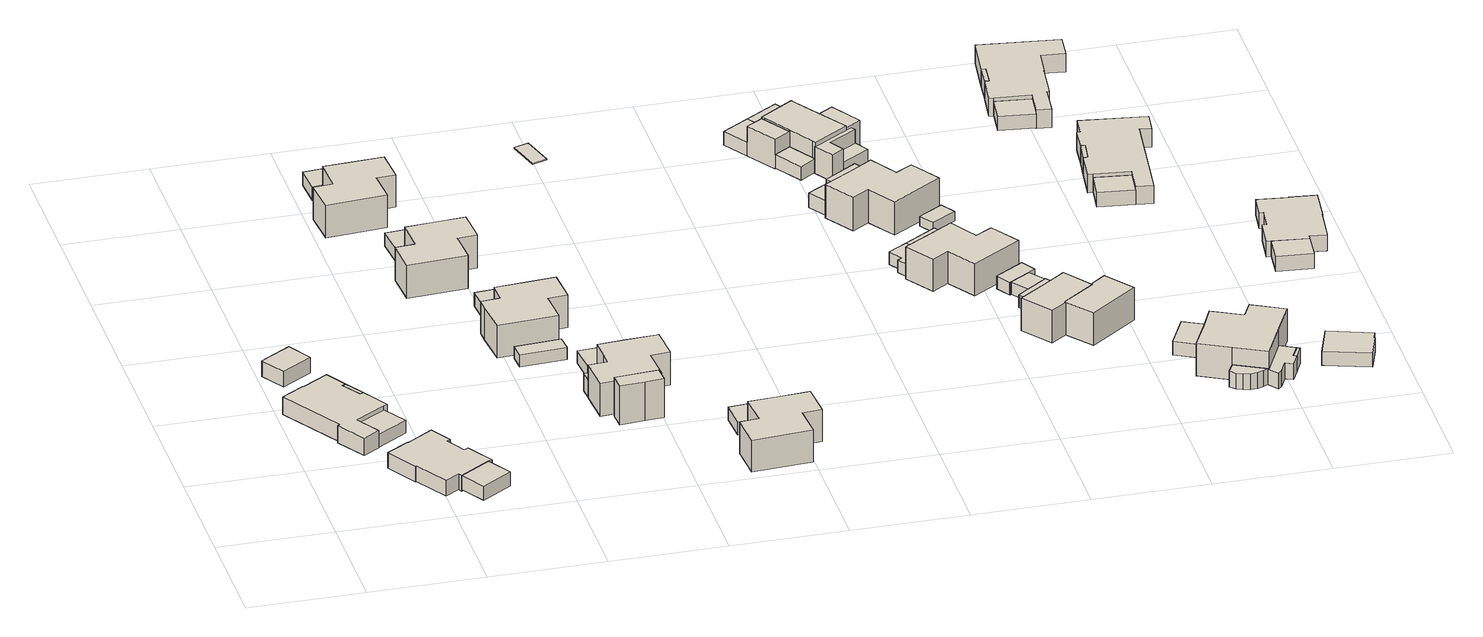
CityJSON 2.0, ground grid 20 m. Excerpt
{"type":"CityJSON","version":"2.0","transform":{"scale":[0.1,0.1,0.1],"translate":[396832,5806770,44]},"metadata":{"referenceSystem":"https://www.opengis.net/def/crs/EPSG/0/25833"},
"CityObjects":{
"building1":{"type":"Building","attributes":{"Gemeindeschluessel":"11000008","BezugspunktDach":"2200","function":"31001_1010","measuredHeight":3.15,"storeysAboveGround":1},"address":[{"country":"Germany","locality":"Berlin","thoroughfareNumber":"114","thoroughfareName":"Rhodeländerweg"}],"geometry":[{"type":"Solid","lod":"1","boundaries":[[[[0,1,2,3,4,5,6,7,8,9,10,11,12,13,14]],[[15,16,17,18,19,20,21,22,23,24,25,26,27,28,29]],[[15,29,14,13]],[[16,15,13,12]],[[17,16,12,11]],[[18,17,11,10]],[[19,18,10,9]],[[20,19,9,8]],[[21,20,8,7]],[[22,21,7,6]],[[23,22,6,5]],[[24,23,5,4]],[[25,24,4,3]],[[26,25,3,2]],[[27,26,2,1]],[[28,27,1,0]],[[29,28,0,14]]]]}]},
"building2":{"type":"Building","attributes":{"Gemeindeschluessel":"11000008","BezugspunktDach":"2200","function":"31001_2463","measuredHeight":2.9,"storeysAboveGround":1},"address":[{"country":"Germany","locality":"Berlin","thoroughfareNumber":"112 (1)","thoroughfareName":"Rhodeländerweg"}],"geometry":[{"type":"Solid","lod":"1","boundaries":[[[[30,31,32,33]],[[34,35,36,37]],[[34,37,33,32]],[[35,34,32,31]],[[36,35,31,30]],[[37,36,30,33]]]]}]},
"building3":{"type":"Building","attributes":{"Gemeindeschluessel":"11000008","BezugspunktDach":"2200","function":"31001_2463","measuredHeight":2.38,"storeysAboveGround":1},"address":[{"country":"Germany","locality":"Berlin","thoroughfareNumber":"114 (1)","thoroughfareName":"Rhodeländerweg"}],"geometry":[{"type":"Solid","lod":"1","boundaries":[[[[38,39,40,41]],[[42,43,44,45]],[[42,45,41,40]],[[43,42,40,39]],[[44,43,39,38]],[[45,44,38,41]]]]}]},
"building4":{"type":"Building","attributes":{"Gemeindeschluessel":"11000008","BezugspunktDach":"2200","function":"51009_1610","measuredHeight":3.04,"storeysAboveGround":0},"address":[{"country":"Germany","locality":"Berlin"}],"geometry":[{"type":"Solid","lod":"1","boundaries":[[[[8,7,10,9]],[[46,47,48,49]],[[46,49,9,10]],[[47,46,10,7]],[[48,47,7,8]],[[49,48,8,9]]]]}]},
"building5":{"type":"Building","attributes":{"Gemeindeschluessel":"11000008","BezugspunktDach":"2200","function":"31001_1010","measuredHeight":2.93,"storeysAboveGround":1},"address":[{"country":"Germany","locality":"Berlin","thoroughfareNumber":"116","thoroughfareName":"Rhodeländerweg"}],"geometry":[{"type":"Solid","lod":"1","boundaries":[[[[50,51,52,53,54,55,56,57,58,59,60,61,62,63,64]],[[65,66,67,68,69,70,71,72,73,74,75,76,77,78,79]],[[65,79,64,63]],[[66,65,63,62]],[[67,66,62,61]],[[68,67,61,60]],[[69,68,60,59]],[[70,69,59,58]],[[71,70,58,57]],[[72,71,57,56]],[[73,72,56,55]],[[74,73,55,54]],[[75,74,54,53]],[[76,75,53,52]],[[77,76,52,51]],[[78,77,51,50]],[[79,78,50,64]]]]}]},
"building6":{"type":"Building","attributes":{"Gemeindeschluessel":"11000008","BezugspunktDach":"2200","function":"31001_2463","measuredHeight":2.62,"storeysAboveGround":1},"address":[{"country":"Germany","locality":"Berlin","thoroughfareNumber":"116 (1)","thoroughfareName":"Rhodeländerweg"}],"geometry":[{"type":"Solid","lod":"1","boundaries":[[[[80,81,55,54]],[[82,83,84,85]],[[82,85,54,55]],[[83,82,55,81]],[[84,83,81,80]],[[85,84,80,54]]]]}]},
"building7":{"type":"Building","attributes":{"Gemeindeschluessel":"11000008","BezugspunktDach":"2200","function":"31001_1010","measuredHeight":5.96,"storeysAboveGround":2},"address":[{"country":"Germany","locality":"Berlin","thoroughfareNumber":"109","thoroughfareName":"Rhodeländerweg"}],"geometry":[{"type":"Solid","lod":"1","boundaries":[[[[86,87,88,89,90,91,92,93,94]],[[95,96,97,98,99,100,101,102,103]],[[95,103,94,93]],[[96,95,93,92]],[[97,96,92,91]],[[98,97,91,90]],[[99,98,90,89]],[[100,99,89,88]],[[101,100,88,87]],[[102,101,87,86]],[[103,102,86,94]]]]}]},
"building8":{"type":"Building","attributes":{"Gemeindeschluessel":"11000008","BezugspunktDach":"2200","function":"31001_2463","measuredHeight":2.48,"storeysAboveGround":1},"address":[{"country":"Germany","locality":"Berlin","thoroughfareNumber":"109 (1)","thoroughfareName":"Rhodeländerweg"}],"geometry":[{"type":"Solid","lod":"1","boundaries":[[[[104,105,106,107,108,109]],[[110,97,96,111,112,113]],[[110,113,109,108]],[[97,110,108,107]],[[96,97,107,106]],[[111,96,106,105]],[[112,111,105,104]],[[113,112,104,109]]]]}]},
"building9":{"type":"Building","attributes":{"Gemeindeschluessel":"11000008","BezugspunktDach":"2200","function":"31001_1010","measuredHeight":6.13,"storeysAboveGround":2},"address":[{"country":"Germany","locality":"Berlin","thoroughfareNumber":"111","thoroughfareName":"Rhodeländerweg"}],"geometry":[{"type":"Solid","lod":"1","boundaries":[[[[114,115,116,117,118,119,120,121,122]],[[123,124,125,126,127,128,129,130,131]],[[123,131,122,121]],[[124,123,121,120]],[[125,124,120,119]],[[126,125,119,118]],[[127,126,118,117]],[[128,127,117,116]],[[129,128,116,115]],[[130,129,115,114]],[[131,130,114,122]]]]}]},
"building10":{"type":"Building","attributes":{"Gemeindeschluessel":"11000008","BezugspunktDach":"2200","function":"31001_2463","measuredHeight":2.21,"storeysAboveGround":1},"address":[{"country":"Germany","locality":"Berlin","thoroughfareNumber":"113 (2)","thoroughfareName":"Rhodeländerweg"}],"geometry":[{"type":"Solid","lod":"1","boundaries":[[[[132,133,134,135]],[[136,137,138,139]],[[136,139,135,134]],[[137,136,134,133]],[[138,137,133,132]],[[139,138,132,135]]]]}]},
"building11":{"type":"Building","attributes":{"Gemeindeschluessel":"11000008","BezugspunktDach":"2200","function":"31001_2463","measuredHeight":2.44,"storeysAboveGround":1},"address":[{"country":"Germany","locality":"Berlin","thoroughfareNumber":"111 (1)","thoroughfareName":"Rhodeländerweg"}],"geometry":[{"type":"Solid","lod":"1","boundaries":[[[[140,141,142,143,144,145]],[[146,147,148,149,150,151]],[[146,151,145,144]],[[147,146,144,143]],[[148,147,143,142]],[[149,148,142,141]],[[150,149,141,140]],[[151,150,140,145]]]]}]},
"building12":{"type":"Building","attributes":{"Gemeindeschluessel":"11000008","BezugspunktDach":"2200","function":"31001_1010","measuredHeight":5.98,"storeysAboveGround":2},"address":[{"country":"Germany","locality":"Berlin","thoroughfareNumber":"113","thoroughfareName":"Rhodeländerweg"}],"geometry":[{"type":"Solid","lod":"1","boundaries":[[[[152,153,154,155,156,157,158,159,160,161]],[[162,163,164,165,166,167,168,169,170,171]],[[162,171,161,160]],[[163,162,160,159]],[[164,163,159,158]],[[165,164,158,157]],[[166,165,157,156]],[[167,166,156,155]],[[168,167,155,154]],[[169,168,154,153]],[[170,169,153,152]],[[171,170,152,161]]]]}]},
"building13":{"type":"Building","attributes":{"Gemeindeschluessel":"11000008","BezugspunktDach":"2200","function":"31001_2463","measuredHeight":2.54,"storeysAboveGround":1},"address":[{"country":"Germany","locality":"Berlin","thoroughfareNumber":"113 (1)","thoroughfareName":"Rhodeländerweg"}],"geometry":[{"type":"Solid","lod":"1","boundaries":[[[[172,173,174,175,176,177]],[[178,164,163,179,180,181]],[[178,181,177,176]],[[164,178,176,175]],[[163,164,175,174]],[[179,163,174,173]],[[180,179,173,172]],[[181,180,172,177]]]]}]},
"building14":{"type":"Building","attributes":{"Gemeindeschluessel":"11000008","BezugspunktDach":"2200","function":"31001_2463","measuredHeight":7.18,"storeysAboveGround":1},"address":[{"country":"Germany","locality":"Berlin","thoroughfareNumber":"115 (2)","thoroughfareName":"Rhodeländerweg"}],"geometry":[{"type":"Solid","lod":"1","boundaries":[[[[182,183,184,185,186]],[[187,188,189,190,191]],[[187,191,186,185]],[[188,187,185,184]],[[189,188,184,183]],[[190,189,183,182]],[[191,190,182,186]]]]}]},
"building15":{"type":"Building","attributes":{"Gemeindeschluessel":"11000008","BezugspunktDach":"2200","function":"31001_2463","measuredHeight":2.33,"storeysAboveGround":1},"address":[{"country":"Germany","locality":"Berlin","thoroughfareNumber":"115 (1)","thoroughfareName":"Rhodeländerweg"}],"geometry":[{"type":"Solid","lod":"1","boundaries":[[[[192,193,194,195,196,197]],[[198,199,200,201,202,203]],[[198,203,197,196]],[[199,198,196,195]],[[200,199,195,194]],[[201,200,194,193]],[[202,201,193,192]],[[203,202,192,197]]]]}]},
"building16":{"type":"Building","attributes":{"Gemeindeschluessel":"11000008","function":"31001_1010"},"address":[{"country":"Germany","locality":"Berlin","thoroughfareNumber":"115","thoroughfareName":"Rhodeländerweg"}],"children":["building16-1","building16-2","building16-3"]},
"building16-1":{"type":"BuildingPart","attributes":{"BezugspunktDach":"2200","measuredHeight":6.07,"storeysAboveGround":2},"parents":["building16"],"geometry":[{"type":"MultiSurface","lod":"1","boundaries":[[[204,205,206,207,208,209,210,211,212,213,214]],[[215,216,217,218,219,220,221,222,223,224,225]],[[215,225,226,227,228,229,230,214,213]],[[216,215,227,231,232,228,213,212]],[[217,216,212,211]],[[218,217,211,210]],[[233,234,210,209]],[[219,218,235,236]],[[220,219,209,208]],[[221,220,208,207]],[[222,221,207,206]],[[223,222,206,205]],[[224,223,205,204]],[[225,224,204,214]],[[230,229,228,227,226]],[[228,232,231,227]],[[236,235,234,233]]]}]},
"building16-2":{"type":"BuildingPart","attributes":{"BezugspunktDach":"2200","measuredHeight":3.36,"storeysAboveGround":2},"parents":["building16"],"geometry":[{"type":"Solid","lod":"1","boundaries":[[[[234,233,237,238,239]],[[240,241,236,235,242]],[[240,242,239,238]],[[241,240,238,237]],[[236,241,237,233]],[[242,235,234,239]],[[235,236,233,234]]]]}]},
"building16-3":{"type":"BuildingPart","attributes":{"BezugspunktDach":"2200","measuredHeight":3.23,"storeysAboveGround":2},"parents":["building16"],"geometry":[{"type":"MultiSurface","lod":"1","boundaries":[[[229,228,232,243]],[[231,227,226,244]],[[231,244,243,232]],[[244,226,229,243]],[[231,245,232,228,227]],[[226,227,228,229]]]}]},
"building17":{"type":"Building","attributes":{"Gemeindeschluessel":"11000008","BezugspunktDach":"2200","function":"31001_2463","measuredHeight":2.41,"storeysAboveGround":1},"address":[{"country":"Germany","locality":"Berlin","thoroughfareNumber":"117 (1)","thoroughfareName":"Rhodeländerweg"}],"geometry":[{"type":"Solid","lod":"1","boundaries":[[[[246,247,248,249,250,251]],[[252,253,254,255,256,257]],[[252,257,251,250]],[[253,252,250,249]],[[254,253,249,248]],[[255,254,248,247]],[[256,255,247,246]],[[257,256,246,251]]]]}]},
"building18":{"type":"Building","attributes":{"Gemeindeschluessel":"11000008","function":"31001_1010"},"address":[{"country":"Germany","locality":"Berlin","thoroughfareNumber":"117","thoroughfareName":"Rhodeländerweg"}],"children":["building18-1","building18-2"]},
"building18-1":{"type":"BuildingPart","attributes":{"BezugspunktDach":"2200","measuredHeight":5.91,"storeysAboveGround":2},"parents":["building18"],"geometry":[{"type":"MultiSurface","lod":"1","boundaries":[[[258,259,260,261,262,263,264,265,266,267]],[[268,255,254,269,270,271,272,273,274,275]],[[268,275,267,266]],[[255,268,266,265]],[[254,255,265,264]],[[276,248,264,263]],[[270,269,263,262]],[[271,270,262,261]],[[272,271,261,260]],[[273,272,260,259]],[[274,273,259,258]],[[275,274,258,267]],[[269,254,248,276]]]}]},
"building18-2":{"type":"BuildingPart","attributes":{"BezugspunktDach":"2200","measuredHeight":2.43,"storeysAboveGround":2},"parents":["building18"],"geometry":[{"type":"Solid","lod":"1","boundaries":[[[[248,276,277,249]],[[278,269,254,253]],[[278,253,249,277]],[[269,278,277,276]],[[253,254,248,249]],[[254,269,276,248]]]]}]},
"building19":{"type":"Building","attributes":{"Gemeindeschluessel":"11000008","BezugspunktDach":"2200","function":"31001_2723","measuredHeight":0.19,"storeysAboveGround":1},"address":[{"country":"Germany","locality":"Berlin","thoroughfareNumber":"109 (2)","thoroughfareName":"Rhodeländerweg"}],"geometry":[{"type":"Solid","lod":"1","boundaries":[[[[279,280,281,282]],[[283,284,285,286]],[[283,286,282,281]],[[284,283,281,280]],[[285,284,280,279]],[[286,285,279,282]]]]}]},
"building20":{"type":"Building","attributes":{"Gemeindeschluessel":"11000008","function":"31001_1010"},"address":[{"country":"Germany","locality":"Berlin","thoroughfareNumber":"88","thoroughfareName":"Putenweg"}],"children":["building20-1","building20-2","building20-3","building20-4","building20-5","building20-6"]},
"building20-1":{"type":"BuildingPart","attributes":{"BezugspunktDach":"2200","measuredHeight":6.01,"storeysAboveGround":2},"parents":["building20"],"geometry":[{"type":"MultiSurface","lod":"1","boundaries":[[[287,288,289,290,291,292,293,294,295,296]],[[297,298,299,300,301,302,303,304,305,306]],[[297,306,307,308,309,296,295]],[[298,297,295,294]],[[299,310,311,312,298,294,293]],[[313,314,293,292]],[[301,300,292,291]],[[302,301,291,290]],[[315,316,317,318,303,302,290,289]],[[319,315,318,320,304,303,289,288]],[[321,322,323,288,287]],[[324,321,305,287,296]],[[309,308,307,306]],[[312,311,310,299]],[[300,299,314,313]],[[318,317,316,315]],[[320,318,315,319]],[[305,304,323,322,321]],[[306,305,321,324]]]}]},
"building20-2":{"type":"BuildingPart","attributes":{"BezugspunktDach":"2200","measuredHeight":5.53,"storeysAboveGround":2},"parents":["building20"],"geometry":[{"type":"MultiSurface","lod":"1","boundaries":[[[325,326,327,314]],[[328,329,301,299]],[[330,310,299,314,327]],[[329,328,327,326]],[[301,329,326,325]],[[299,300,299,314]],[[328,299,310,330]],[[314,299,300,313]],[[301,325,313,300]]]}]},
"building20-3":{"type":"BuildingPart","attributes":{"BezugspunktDach":"2200","measuredHeight":5.53,"storeysAboveGround":2},"parents":["building20"],"geometry":[{"type":"MultiSurface","lod":"1","boundaries":[[[331,322,324,332]],[[306,304,333,334]],[[306,334,306,309,335,332,324]],[[336,319,322,331]],[[333,304,320,337]],[[334,333,331,332]],[[335,309,306,334]],[[305,321,322,304]],[[306,324,321,305]],[[337,320,319,336]]]}]},
"building20-4":{"type":"BuildingPart","attributes":{"BezugspunktDach":"2200","measuredHeight":2.58,"storeysAboveGround":2},"parents":["building20"],"geometry":[{"type":"MultiSurface","lod":"1","boundaries":[[[338,339,316,319,336]],[[320,317,340,341,337]],[[340,317,316,339]],[[341,340,339,338]],[[337,341,338,336]],[[320,337,342,336,319]],[[318,315,316,317]],[[320,319,315,318]]]}]},
"building20-5":{"type":"BuildingPart","attributes":{"BezugspunktDach":"2200","measuredHeight":2.77,"storeysAboveGround":2},"parents":["building20"],"geometry":[{"type":"Solid","lod":"1","boundaries":[[[[310,330,343,311]],[[344,328,299,312]],[[344,312,311,343]],[[328,344,343,330]],[[299,310,299,312]],[[299,328,330,310]],[[312,299,310,311]]]]}]},
"building20-6":{"type":"BuildingPart","attributes":{"BezugspunktDach":"2200","measuredHeight":2.47,"storeysAboveGround":2},"parents":["building20"],"geometry":[{"type":"MultiSurface","lod":"1","boundaries":[[[335,308,345,346]],[[347,307,334,348]],[[347,348,346,345]],[[307,347,345,308]],[[348,334,335,346]],[[307,308,309,306]],[[306,309,335,334]]]}]},
"building21":{"type":"Building","attributes":{"Gemeindeschluessel":"11000008","BezugspunktDach":"2200","function":"31001_2463","measuredHeight":2.49,"storeysAboveGround":1},"address":[{"country":"Germany","locality":"Berlin","thoroughfareNumber":"88 (1)","thoroughfareName":"Putenweg"}],"geometry":[{"type":"Solid","lod":"1","boundaries":[[[[308,349,350,351,352,345]],[[353,354,355,297,307,347]],[[353,347,345,352]],[[354,353,352,351]],[[355,354,351,350]],[[297,355,350,349]],[[307,297,349,308]],[[347,307,308,345]]]]}]},
"building22":{"type":"Building","attributes":{"Gemeindeschluessel":"11000008","function":"31001_1010"},"address":[{"country":"Germany","locality":"Berlin","thoroughfareNumber":"90","thoroughfareName":"Putenweg"}],"children":["building22-1","building22-2"]},
"building22-1":{"type":"BuildingPart","attributes":{"BezugspunktDach":"2200","measuredHeight":6.16,"storeysAboveGround":2},"parents":["building22"],"geometry":[{"type":"MultiSurface","lod":"1","boundaries":[[[356,357,358,359,360,361,362,363,364,365,366]],[[367,368,369,370,371,372,373,374,375,376,377]],[[367,377,366,365]],[[368,367,378,365,364],[379,380,381,378]],[[369,368,364,363]],[[370,369,363,362]],[[371,370,362,361]],[[372,371,361,360]],[[373,372,360,359]],[[374,373,359,358]],[[375,374,358,357]],[[376,375,357,356]],[[377,376,356,366]],[[381,380,379,378]]]}]},
"building22-2":{"type":"BuildingPart","attributes":{"BezugspunktDach":"2200","measuredHeight":2.7,"storeysAboveGround":2},"parents":["building22"],"geometry":[{"type":"MultiSurface","lod":"1","boundaries":[[[378,381,382,383]],[[384,380,379,385]],[[384,385,383,382]],[[380,384,382,381]],[[385,379,378,383]],[[379,380,386,381,378]]]}]},
"building23":{"type":"Building","attributes":{"Gemeindeschluessel":"11000008","BezugspunktDach":"2200","function":"31001_2463","measuredHeight":2.73,"storeysAboveGround":1},"address":[{"country":"Germany","locality":"Berlin","thoroughfareNumber":"90 (1)","thoroughfareName":"Putenweg"}],"geometry":[{"type":"Solid","lod":"1","boundaries":[[[[382,381,387,388,389,390,391]],[[392,393,394,395,380,384,396]],[[392,396,391,390]],[[393,392,390,389]],[[394,393,389,388]],[[395,394,388,387]],[[380,395,387,381]],[[384,380,381,382]],[[396,384,382,391]]]]}]},
"building24":{"type":"Building","attributes":{"Gemeindeschluessel":"11000008","BezugspunktDach":"2200","function":"31001_2463","measuredHeight":2.34,"storeysAboveGround":1},"address":[{"country":"Germany","locality":"Berlin","thoroughfareNumber":"92 (1)","thoroughfareName":"Putenweg"}],"geometry":[{"type":"Solid","lod":"1","boundaries":[[[[397,398,399,400,401]],[[402,403,404,405,406]],[[402,406,401,400]],[[403,402,400,399]],[[404,403,399,398]],[[405,404,398,397]],[[406,405,397,401]]]]}]},
"building25":{"type":"Building","attributes":{"Gemeindeschluessel":"11000008","function":"31001_1010"},"address":[{"country":"Germany","locality":"Berlin","thoroughfareNumber":"92","thoroughfareName":"Putenweg"}],"children":["building25-1","building25-2","building25-3"]},
"building25-1":{"type":"BuildingPart","attributes":{"BezugspunktDach":"2200","measuredHeight":5.93,"storeysAboveGround":2},"parents":["building25"],"geometry":[{"type":"MultiSurface","lod":"1","boundaries":[[[407,408,409,410,411,412,413,414,415,416,417,418]],[[419,405,404,420,421,422,423,424,425,426,427,428]],[[419,428,418,417]],[[429,397,430,417,416]],[[404,405,416,415]],[[420,404,415,414]],[[421,420,431,432,433,434,435,414,413]],[[436,437,434,433,438,422,421,413,412]],[[423,422,412,411]],[[424,423,411,410]],[[425,424,410,409]],[[426,425,409,408]],[[427,426,408,407]],[[428,427,407,418]],[[405,419,430,397,429]],[[435,434,433,432,431]],[[438,433,434,437,436]]]}]},
"building25-2":{"type":"BuildingPart","attributes":{"BezugspunktDach":"2200","measuredHeight":2.3,"storeysAboveGround":2},"parents":["building25"],"geometry":[{"type":"MultiSurface","lod":"1","boundaries":[[[439,440,430,397,401,441]],[[406,405,419,442,443,444]],[[406,444,441,401]],[[405,406,401,397]],[[442,419,430,440]],[[443,442,440,439]],[[444,443,439,441]],[[419,405,397,430,445]]]}]},
"building25-3":{"type":"BuildingPart","attributes":{"BezugspunktDach":"2200","measuredHeight":2.75,"storeysAboveGround":2},"parents":["building25"],"geometry":[{"type":"MultiSurface","lod":"1","boundaries":[[[434,437,446,435]],[[447,438,433,432]],[[447,432,435,446]],[[438,447,446,437]],[[438,448,437,434,433]],[[432,433,434,435]]]}]},
"building26":{"type":"Building","attributes":{"Gemeindeschluessel":"11000008","BezugspunktDach":"2200","function":"51009_1610","measuredHeight":4.98,"storeysAboveGround":0},"address":[{"country":"Germany","locality":"Berlin"}],"geometry":[{"type":"Solid","lod":"1","boundaries":[[[[449,450,451,452,453,454,455]],[[456,457,458,459,460,461,462]],[[456,462,455,454]],[[457,456,454,453]],[[458,457,453,452]],[[459,458,452,451]],[[460,459,451,450]],[[461,460,450,449]],[[462,461,449,455]]]]}]},
"building27":{"type":"Building","attributes":{"Gemeindeschluessel":"11000008","BezugspunktDach":"2200","function":"31001_2463","measuredHeight":2.43,"storeysAboveGround":1},"address":[{"country":"Germany","locality":"Berlin","thoroughfareNumber":"88 (2)","thoroughfareName":"Putenweg"}],"geometry":[{"type":"Solid","lod":"1","boundaries":[[[[463,464,465,466]],[[458,467,460,459]],[[458,459,466,465]],[[467,458,465,464]],[[460,467,464,463]],[[459,460,463,466]]]]}]},
"building28":{"type":"Building","attributes":{"Gemeindeschluessel":"11000008","BezugspunktDach":"2200","function":"31001_1010","measuredHeight":6,"storeysAboveGround":2},"address":[{"country":"Germany","locality":"Berlin","thoroughfareNumber":"94","thoroughfareName":"Putenweg"}],"geometry":[{"type":"Solid","lod":"1","boundaries":[[[[468,469,470,471,472,473,474,475]],[[476,477,478,479,480,481,482,483]],[[476,483,475,474]],[[477,476,474,473]],[[478,477,473,472]],[[479,478,472,471]],[[480,479,471,470]],[[481,480,470,469]],[[482,481,469,468]],[[483,482,468,475]]]]}]},
"building29":{"type":"Building","attributes":{"Gemeindeschluessel":"11000008","BezugspunktDach":"2200","function":"51009_1611","measuredHeight":1.77,"storeysAboveGround":0},"address":[{"country":"Germany","locality":"Berlin"}],"geometry":[{"type":"Solid","lod":"1","boundaries":[[[[484,485,486,487]],[[488,489,490,491]],[[488,491,487,486]],[[489,488,486,485]],[[490,489,485,484]],[[491,490,484,487]]]]}]},
"building30":{"type":"Building","attributes":{"Gemeindeschluessel":"11000008","BezugspunktDach":"2200","function":"31001_2463","measuredHeight":2.43,"storeysAboveGround":1},"address":[{"country":"Germany","locality":"Berlin","thoroughfareNumber":"92 (2)","thoroughfareName":"Putenweg"}],"geometry":[{"type":"Solid","lod":"1","boundaries":[[[[492,493,494,495,496,497]],[[498,499,500,501,502,503]],[[498,503,497,496]],[[499,498,496,495]],[[500,499,495,494]],[[501,500,494,493]],[[502,501,493,492]],[[503,502,492,497]]]]}]},
"building31":{"type":"Building","attributes":{"Gemeindeschluessel":"11000008","BezugspunktDach":"2200","function":"31001_2723","measuredHeight":2.35,"storeysAboveGround":1},"address":[{"country":"Germany","locality":"Berlin","thoroughfareNumber":"94 (2)","thoroughfareName":"Putenweg"}],"geometry":[{"type":"Solid","lod":"1","boundaries":[[[[504,505,494,493]],[[506,507,508,509]],[[506,509,493,494]],[[507,506,494,505]],[[508,507,505,504]],[[509,508,504,493]]]]}]},
"building32":{"type":"Building","attributes":{"Gemeindeschluessel":"11000008","BezugspunktDach":"2200","function":"31001_2463","measuredHeight":2.34,"storeysAboveGround":1},"address":[{"country":"Germany","locality":"Berlin","thoroughfareNumber":"94 (1)","thoroughfareName":"Putenweg"}],"geometry":[{"type":"Solid","lod":"1","boundaries":[[[[510,511,512,513,514,505,504,515]],[[508,507,516,517,518,477,476,519]],[[508,519,515,504]],[[507,508,504,505]],[[516,507,505,514]],[[517,516,514,513]],[[518,517,513,512]],[[477,518,512,511]],[[476,477,511,510]],[[519,476,510,515]]]]}]},
"building33":{"type":"Building","attributes":{"Gemeindeschluessel":"11000008","BezugspunktDach":"2200","function":"31001_1010","measuredHeight":6.01,"storeysAboveGround":2},"address":[{"country":"Germany","locality":"Berlin","thoroughfareNumber":"94A","thoroughfareName":"Putenweg"}],"geometry":[{"type":"Solid","lod":"1","boundaries":[[[[469,520,521,522,472,471,470]],[[479,478,523,524,525,481,480]],[[479,480,470,471]],[[478,479,471,472]],[[523,478,472,522]],[[524,523,522,521]],[[525,524,521,520]],[[481,525,520,469]],[[480,481,469,470]]]]}]},
"building34":{"type":"Building","attributes":{"Gemeindeschluessel":"11000008","BezugspunktDach":"2200","function":"31001_2463","measuredHeight":2.48,"storeysAboveGround":1},"address":[{"country":"Germany","locality":"Berlin","thoroughfareNumber":"96 (1)","thoroughfareName":"Putenweg"}],"geometry":[{"type":"Solid","lod":"1","boundaries":[[[[526,527,528,529,530,531]],[[532,533,534,535,536,537]],[[532,537,531,530]],[[533,532,530,529]],[[534,533,529,528]],[[535,534,528,527]],[[536,535,527,526]],[[537,536,526,531]]]]}]},
"building35":{"type":"Building","attributes":{"Gemeindeschluessel":"11000008","function":"31001_1010"},"address":[{"country":"Germany","locality":"Berlin","thoroughfareNumber":"96","thoroughfareName":"Putenweg"}],"children":["building35-1","building35-2"]},
"building35-1":{"type":"BuildingPart","attributes":{"BezugspunktDach":"2200","measuredHeight":5.96,"storeysAboveGround":2},"parents":["building35"],"geometry":[{"type":"MultiSurface","lod":"1","boundaries":[[[538,539,540,541,542,543,544,545,546]],[[536,535,547,548,549,550,551,552,553]],[[536,553,546,545]],[[535,536,545,544]],[[547,535,544,543]],[[548,547,543,542]],[[549,548,542,541]],[[550,549,541,540]],[[554,555,550,540,539]],[[552,556,554,557,539,538]],[[553,552,538,546]],[[551,550,555,554]],[[551,557,554,556,552]]]}]},
"building35-2":{"type":"BuildingPart","attributes":{"BezugspunktDach":"2200","measuredHeight":2.92,"storeysAboveGround":2},"parents":["building35"],"geometry":[{"type":"MultiSurface","lod":"1","boundaries":[[[558,559,560,561,562,563,564,565,566,567,568,569,570,555,554,556,571]],[[572,573,574,575,576,577,578,579,580,581,582,583,584,585,586,587,588]],[[572,588,571,556]],[[573,572,552,551]],[[575,574,555,570]],[[576,575,570,569]],[[577,576,569,568]],[[578,577,568,567]],[[579,578,567,566]],[[580,579,566,565]],[[581,580,565,564]],[[582,581,564,563]],[[583,582,563,562]],[[584,583,562,561]],[[585,584,561,560]],[[586,585,560,559]],[[587,586,559,558]],[[588,587,558,571]],[[551,552,556,554]],[[574,573,554,555]]]}]},
"building36":{"type":"Building","attributes":{"Gemeindeschluessel":"11000008","BezugspunktDach":"2200","function":"51009_1610","measuredHeight":2.87,"storeysAboveGround":0},"address":[{"country":"Germany","locality":"Berlin"}],"geometry":[{"type":"Solid","lod":"1","boundaries":[[[[568,589,570,569]],[[590,591,592,593]],[[590,593,569,570]],[[591,590,570,589]],[[592,591,589,568]],[[593,592,568,569]]]]}]},
"building37":{"type":"Building","attributes":{"Gemeindeschluessel":"11000008","BezugspunktDach":"2200","function":"31001_2463","measuredHeight":2.64,"storeysAboveGround":1},"address":[{"country":"Germany","locality":"Berlin","thoroughfareNumber":"89 (1)","thoroughfareName":"Putenweg"}],"geometry":[{"type":"Solid","lod":"1","boundaries":[[[[594,595,596,597]],[[598,599,600,601]],[[598,601,597,596]],[[599,598,596,595]],[[600,599,595,594]],[[601,600,594,597]]]]}]},
"building38":{"type":"Building","attributes":{"Gemeindeschluessel":"11000008","BezugspunktDach":"2200","function":"51009_1610","measuredHeight":3.25,"storeysAboveGround":0},"address":[{"country":"Germany","locality":"Berlin"}],"geometry":[{"type":"Solid","lod":"1","boundaries":[[[[602,603,604,605]],[[606,607,608,609]],[[606,609,605,604]],[[607,606,604,603]],[[608,607,603,602]],[[609,608,602,605]]]]}]},
"building39":{"type":"Building","attributes":{"Gemeindeschluessel":"11000008","BezugspunktDach":"2200","function":"31001_2463","measuredHeight":2.65,"storeysAboveGround":1},"address":[{"country":"Germany","locality":"Berlin","thoroughfareNumber":"91 (1)","thoroughfareName":"Putenweg"}],"geometry":[{"type":"Solid","lod":"1","boundaries":[[[[610,611,612,613]],[[614,615,616,617]],[[614,617,613,612]],[[615,614,612,611]],[[616,615,611,610]],[[617,616,610,613]]]]}]},
"building40":{"type":"Building","attributes":{"Gemeindeschluessel":"11000008","BezugspunktDach":"2200","function":"51009_1610","measuredHeight":3.36,"storeysAboveGround":0},"address":[{"country":"Germany","locality":"Berlin"}],"geometry":[{"type":"Solid","lod":"1","boundaries":[[[[618,619,620,621]],[[622,623,624,625]],[[622,625,621,620]],[[623,622,620,619]],[[624,623,619,618]],[[625,624,618,621]]]]}]},
"building41":{"type":"Building","attributes":{"Gemeindeschluessel":"11000008","BezugspunktDach":"2200","function":"31001_2463","measuredHeight":2.64,"storeysAboveGround":1},"address":[{"country":"Germany","locality":"Berlin","thoroughfareNumber":"98 (1)","thoroughfareName":"Putenweg"}],"geometry":[{"type":"Solid","lod":"1","boundaries":[[[[626,627,628,629,630,631]],[[632,633,634,635,636,637]],[[632,637,631,630]],[[633,632,630,629]],[[634,633,629,628]],[[635,634,628,627]],[[636,635,627,626]],[[637,636,626,631]]]]}]},
"building42":{"type":"Building","attributes":{"Gemeindeschluessel":"11000008","BezugspunktDach":"2200","function":"31001_1010","measuredHeight":3.42,"storeysAboveGround":1},"address":[{"country":"Germany","locality":"Berlin","thoroughfareNumber":"91","thoroughfareName":"Putenweg"}],"geometry":[{"type":"Solid","lod":"1","boundaries":[[[[638,639,640,641,642,643,644,645,646,647,620,619,618,621,648]],[[625,624,623,622,649,650,651,652,653,654,655,616,615,614,656]],[[625,656,648,621]],[[624,625,621,618]],[[623,624,618,619]],[[622,623,619,620]],[[649,622,620,647]],[[650,649,647,646]],[[651,650,646,645]],[[652,651,645,644]],[[653,652,644,643]],[[654,653,643,642]],[[655,654,642,641]],[[616,655,641,640]],[[615,616,640,639]],[[614,615,639,638]],[[656,614,638,648]]]]}]},
"building43":{"type":"Building","attributes":{"Gemeindeschluessel":"11000008","BezugspunktDach":"2200","function":"31001_1010","measuredHeight":3.41,"storeysAboveGround":1},"address":[{"country":"Germany","locality":"Berlin","thoroughfareNumber":"89","thoroughfareName":"Putenweg"}],"geometry":[{"type":"Solid","lod":"1","boundaries":[[[[657,658,659,660,661,662,663,664,665,666,667,668,604,603,602,605,669]],[[670,671,672,673,674,675,676,677,678,679,680,681,682,683,684,685,686]],[[670,686,669,605]],[[671,670,605,602]],[[672,671,602,603]],[[673,672,603,604]],[[674,673,604,668]],[[675,674,668,667]],[[676,675,667,666]],[[677,676,666,665]],[[678,677,665,664]],[[679,678,664,663]],[[680,679,663,662]],[[681,680,662,661]],[[682,681,661,660]],[[683,682,660,659]],[[684,683,659,658]],[[685,684,658,657]],[[686,685,657,669]]]]}]},
"building44":{"type":"Building","attributes":{"Gemeindeschluessel":"11000008","BezugspunktDach":"2200","function":"31001_2463","measuredHeight":2.8,"storeysAboveGround":1},"address":[{"country":"Germany","locality":"Berlin","thoroughfareNumber":"93 (1)","thoroughfareName":"Putenweg"}],"geometry":[{"type":"Solid","lod":"1","boundaries":[[[[687,688,689,690]],[[691,692,693,694]],[[691,694,690,689]],[[692,691,689,688]],[[693,692,688,687]],[[694,693,687,690]]]]}]},
"building45":{"type":"Building","attributes":{"Gemeindeschluessel":"11000008","BezugspunktDach":"2200","function":"31001_1010","measuredHeight":2.89,"storeysAboveGround":1},"address":[{"country":"Germany","locality":"Berlin","thoroughfareNumber":"93","thoroughfareName":"Putenweg"}],"geometry":[{"type":"Solid","lod":"1","boundaries":[[[[689,688,695,696,697,698,699,700,701,702,703,704,705,706,707]],[[708,709,710,711,712,713,714,715,716,717,718,719,720,721,722]],[[708,722,707,706]],[[709,708,706,705]],[[710,709,705,704]],[[711,710,704,703]],[[712,711,703,702]],[[713,712,702,701]],[[714,713,701,700]],[[715,714,700,699]],[[716,715,699,698]],[[717,716,698,697]],[[718,717,697,696]],[[719,718,696,695]],[[720,719,695,688]],[[721,720,688,689]],[[722,721,689,707]]]]}]}
},
"vertices":[
[78,278,36],[74,276,36],[105,226,36],[134,244,36],[108,286,36],[161,318,36],[168,322,36],[140,368,36],[134,365,36],[113,398,36],[119,401,36],[97,438,36],[52,410,36],[51,411,36],[11,386,36],[51,411,4],[52,410,4],[97,438,4],[119,401,4],[113,398,4],[134,365,4],[140,368,4],[168,322,4],[161,318,4],[108,286,4],[134,244,4],[105,226,4],[74,276,4],[78,278,4],[11,386,4],
[34,470,33],[87,503,33],[62,545,33],[9,512,33],[62,545,4],[87,503,4],[34,470,4],[9,512,4],
[134,244,29],[187,277,29],[161,318,29],[108,286,29],[161,318,5],[187,277,5],[134,244,5],[108,286,5],
[119,401,6],[140,368,6],[134,365,6],[113,398,6],
[163,120,35],[164,121,35],[199,64,35],[224,79,35],[227,73,35],[280,107,35],[287,110,35],[259,156,35],[252,152,35],[232,186,35],[238,190,35],[216,226,35],[171,197,35],[171,198,35],[131,174,35],[171,198,6],[171,197,6],[216,226,6],[238,190,6],[232,186,6],[252,152,6],[259,156,6],[287,110,6],[280,107,6],[227,73,6],[224,79,6],[199,64,6],[164,121,6],[163,120,6],[131,174,6],
[253,31,35],[306,65,35],[280,107,9],[306,65,9],[253,31,9],[227,73,9],
[218,915,65],[322,922,65],[318,980,65],[351,982,65],[347,1042,65],[292,1039,65],[244,1037,65],[247,979,65],[213,976,65],[247,979,5],[244,1037,5],[292,1039,5],[347,1042,5],[351,982,5],[318,980,5],[322,922,5],[218,915,5],[213,976,5],
[227,1036,30],[244,1038,30],[244,1037,30],[292,1039,30],[289,1091,30],[224,1086,30],[289,1091,5],[244,1038,5],[227,1036,5],[224,1086,5],
[295,691,68],[398,698,68],[395,755,68],[429,758,68],[425,818,68],[370,815,68],[322,811,68],[325,754,68],[291,752,68],[325,754,7],[322,811,7],[370,815,7],[425,818,7],[429,758,7],[395,755,7],[398,698,7],[295,691,7],[291,752,7],
[415,429,32],[494,433,32],[492,462,32],[413,457,32],[492,462,10],[494,433,10],[415,429,10],[413,457,10],
[306,811,32],[322,812,32],[322,811,32],[370,815,32],[367,866,32],[302,861,32],[367,866,8],[370,815,8],[322,811,8],[322,812,8],[306,811,8],[302,861,8],
[382,527,69],[387,467,69],[491,474,69],[487,531,69],[521,534,69],[517,594,69],[462,590,69],[413,587,69],[414,551,69],[381,549,69],[414,551,9],[413,587,9],[462,590,9],[517,594,9],[521,534,9],[487,531,9],[491,474,9],[387,467,9],[382,527,9],[381,549,9],
[396,587,34],[412,588,34],[413,587,34],[462,590,34],[458,642,34],[393,637,34],[458,642,9],[412,588,9],[396,587,9],[393,637,9],
[523,206,84],[566,209,84],[598,211,84],[596,240,84],[521,235,84],[596,240,12],[598,211,12],[566,209,12],[523,206,12],[521,235,12],
[510,363,35],[526,364,35],[575,367,35],[572,417,35],[572,418,35],[506,414,35],[572,418,12],[572,417,12],[575,367,12],[526,364,12],[510,363,12],[506,414,12],
[500,242,72],[604,250,72],[600,309,72],[634,311,72],[630,370,72],[627,370,72],[575,367,72],[526,364,72],[528,328,72],[529,306,72],[496,304,72],[529,306,11],[528,328,11],[526,364,11],[575,367,11],[627,370,11],[630,370,11],[634,311,11],[600,309,11],[604,250,11],[500,242,11],[496,304,11],[496,304,12],[529,306,12],[529,306,44],[496,304,44],[496,304,19],[528,328,12],[528,328,44],[627,370,41],[575,367,41],[575,367,14],[627,370,14],
[626,395,41],[624,420,41],[572,417,41],[624,420,14],[626,395,14],[572,417,14],
[494,326,44],[494,326,12],[528,328,19],
[698,126,37],[715,127,37],[764,130,37],[761,180,37],[761,181,37],[695,176,37],[761,181,13],[761,180,13],[764,130,13],[715,127,13],[698,126,13],[695,176,13],
[690,5,72],[794,12,72],[790,70,72],[824,72,72],[820,133,72],[818,133,72],[764,130,72],[715,127,72],[719,70,72],[686,67,72],[719,70,13],[818,133,13],[820,133,13],[824,72,13],[790,70,13],[794,12,13],[690,5,13],[686,67,13],[818,133,37],
[814,183,37],[814,183,13],
[597,1057,9],[622,1065,9],[606,1121,9],[581,1114,9],[606,1121,7],[622,1065,7],[597,1057,7],[581,1114,7],
[965,991,76],[994,946,76],[1021,903,76],[1025,897,76],[1085,935,76],[1081,942,76],[1051,987,76],[1024,1029,76],[1020,1036,76],[961,997,76],[1020,1036,18],[1024,1029,18],[1051,987,18],[1081,942,18],[1085,935,18],[1025,897,18],[1021,903,18],[994,946,18],[965,991,18],[961,997,18],[979,1009,18],[979,1009,43],[961,997,43],[1051,987,46],[1039,1006,46],[1039,1006,18],[1081,942,73],[1051,987,73],[1021,903,45],[1025,897,45],[1025,897,20],[1021,903,20],[994,946,45],[994,946,20],[965,991,73],[994,946,73],[994,946,54],[961,997,73],
[1085,935,73],[1112,953,73],[1079,1005,73],[1079,1005,18],[1112,953,18],[1079,1005,46],
[965,927,73],[932,979,73],[965,927,18],[932,979,18],[932,979,43],[965,927,45],[965,927,20],
[996,879,45],[1023,897,45],[1023,897,20],[996,879,20],[965,927,35],
[1066,1024,46],[1066,1024,18],
[951,1052,43],[904,1022,43],[951,1052,18],[904,1022,18],
[1020,1036,43],[1019,1036,43],[1033,1045,43],[1006,1087,43],[1006,1087,18],[1033,1045,18],[1019,1036,18],
[1037,703,81],[1067,722,81],[1098,673,81],[1186,729,81],[1153,781,81],[1124,763,81],[1095,810,81],[1094,812,81],[1051,784,81],[1008,757,81],[1004,754,81],[1008,757,19],[1051,784,19],[1094,812,19],[1095,810,19],[1124,763,19],[1153,781,19],[1186,729,19],[1098,673,19],[1067,722,19],[1037,703,19],[1004,754,19],[1008,757,47],[1008,757,20],[1051,784,20],[1051,784,47],
[1029,818,47],[986,791,47],[1029,818,20],[986,791,20],[1051,784,33],
[1094,812,47],[1095,810,47],[1109,819,47],[1081,864,47],[1024,827,47],[1081,864,20],[1109,819,20],[1095,810,20],[1094,812,20],[1024,827,20],
[1126,558,45],[1168,585,45],[1181,594,45],[1154,636,45],[1099,601,45],[1154,636,22],[1181,594,22],[1168,585,22],[1126,558,22],[1099,601,22],
[1112,478,81],[1141,497,81],[1173,448,81],[1260,503,81],[1227,554,81],[1226,553,81],[1198,536,81],[1187,554,81],[1168,585,81],[1126,558,81],[1084,532,81],[1079,528,81],[1084,532,22],[1187,554,22],[1198,536,22],[1226,553,22],[1227,554,22],[1260,503,22],[1173,448,22],[1141,497,22],[1112,478,22],[1079,528,22],[1126,558,32],[1084,532,45],[1187,554,24],[1187,554,23],[1198,536,23],[1198,536,50],[1187,554,50],[1226,553,44],[1226,553,50],[1226,553,23],
[1080,556,45],[1072,551,45],[1065,580,45],[1072,551,22],[1080,556,22],[1065,580,22],[1084,532,44],
[1215,571,50],[1215,571,23],[1226,553,41],
[1044,863,69],[1065,877,69],[1050,902,69],[1099,933,69],[1094,941,69],[1025,897,69],[1023,897,69],[1025,897,19],[1094,941,19],[1099,933,19],[1050,902,19],[1065,877,19],[1044,863,19],[1023,897,19],
[1065,877,44],[1114,908,44],[1099,933,44],[1050,902,44],[1114,908,19],
[1255,269,83],[1283,289,83],[1281,292,83],[1338,334,83],[1337,336,83],[1303,383,83],[1264,354,83],[1217,320,83],[1264,354,23],[1303,383,23],[1337,336,23],[1338,334,23],[1281,292,23],[1283,289,23],[1255,269,23],[1217,320,23],
[1160,665,38],[1202,691,38],[1186,716,38],[1144,690,38],[1186,716,20],[1202,691,20],[1160,665,20],[1144,690,20],
[1228,436,46],[1230,437,46],[1265,459,46],[1277,467,46],[1262,492,46],[1213,461,46],[1262,492,22],[1277,467,22],[1265,459,22],[1230,437,22],[1228,436,22],[1213,461,22],
[1251,408,46],[1285,433,46],[1265,459,23],[1285,433,23],[1251,408,23],[1230,437,23],
[1264,354,46],[1303,383,46],[1303,384,46],[1316,394,46],[1286,433,46],[1232,393,46],[1286,433,23],[1316,394,23],[1303,384,23],[1232,393,23],
[1318,245,83],[1401,308,83],[1364,357,83],[1364,357,23],[1401,308,23],[1318,245,23],
[1478,158,50],[1498,202,50],[1497,202,50],[1506,217,50],[1461,239,50],[1432,181,50],[1461,239,25],[1506,217,25],[1497,202,25],[1498,202,25],[1478,158,25],[1432,181,25],
[1505,80,85],[1559,53,85],[1592,121,85],[1621,178,85],[1565,206,85],[1550,176,85],[1498,202,85],[1478,158,85],[1452,107,85],[1550,176,25],[1565,206,25],[1621,178,25],[1592,121,25],[1559,53,25],[1505,80,25],[1452,107,25],[1559,53,53],[1592,121,53],[1505,80,53],[1559,53,43],
[1504,52,53],[1515,47,53],[1526,44,53],[1538,45,53],[1549,49,53],[1557,53,53],[1570,34,53],[1577,42,53],[1588,64,53],[1601,58,53],[1613,81,53],[1607,84,53],[1619,107,53],[1495,61,53],[1505,80,24],[1559,53,24],[1592,121,24],[1619,107,24],[1607,84,24],[1613,81,24],[1601,58,24],[1588,64,24],[1577,42,24],[1570,34,24],[1557,53,24],[1549,49,24],[1538,45,24],[1526,44,24],[1515,47,24],[1504,52,24],[1495,61,24],
[1624,104,53],[1619,107,25],[1624,104,25],[1613,81,25],[1607,84,25],
[1404,953,43],[1410,1001,43],[1348,1008,43],[1342,960,43],[1348,1008,17],[1410,1001,17],[1404,953,17],[1342,960,17],
[1354,1062,50],[1358,1100,50],[1351,1101,50],[1347,1063,50],[1351,1101,17],[1358,1100,17],[1354,1062,17],[1347,1063,17],
[1496,670,47],[1502,718,47],[1440,726,47],[1434,678,47],[1440,726,20],[1502,718,20],[1496,670,20],[1434,678,20],
[1445,780,54],[1450,817,54],[1443,818,54],[1438,781,54],[1443,818,20],[1450,817,20],[1445,780,20],[1438,781,20],
[1732,60,53],[1748,106,53],[1747,106,53],[1752,122,53],[1676,148,53],[1655,86,53],[1676,148,27],[1752,122,27],[1747,106,27],[1748,106,27],[1732,60,27],[1655,86,27],
[1440,726,54],[1502,718,54],[1496,670,54],[1525,666,54],[1547,846,54],[1567,843,54],[1572,882,54],[1458,897,54],[1453,861,54],[1448,861,54],[1431,726,54],[1448,861,20],[1453,861,20],[1458,897,20],[1572,882,20],[1567,843,20],[1547,846,20],[1525,666,20],[1431,726,20],
[1348,1008,50],[1410,1001,50],[1404,953,50],[1429,950,50],[1435,1005,50],[1439,1005,50],[1447,1071,50],[1448,1071,50],[1454,1121,50],[1495,1116,50],[1500,1162,50],[1361,1179,50],[1340,1010,50],[1347,1063,16],[1354,1062,16],[1358,1100,16],[1351,1101,16],[1361,1179,16],[1500,1162,16],[1495,1116,16],[1454,1121,16],[1448,1071,16],[1447,1071,16],[1439,1005,16],[1435,1005,16],[1429,950,16],[1404,953,16],[1410,1001,16],[1348,1008,16],[1340,1010,16],
[1722,397,50],[1727,446,50],[1665,453,50],[1660,404,50],[1665,453,22],[1727,446,22],[1722,397,22],[1660,404,22],
[1728,453,50],[1757,449,50],[1765,515,50],[1766,515,50],[1773,577,50],[1727,582,50],[1727,581,50],[1674,588,50],[1669,545,50],[1676,544,50],[1671,506,50],[1664,507,50],[1657,454,50],[1664,507,21],[1671,506,21],[1676,544,21],[1669,545,21],[1674,588,21],[1727,581,21],[1727,582,21],[1773,577,21],[1766,515,21],[1765,515,21],[1757,449,21],[1728,453,21],[1727,446,21],[1665,453,21],[1657,454,21]
]}
